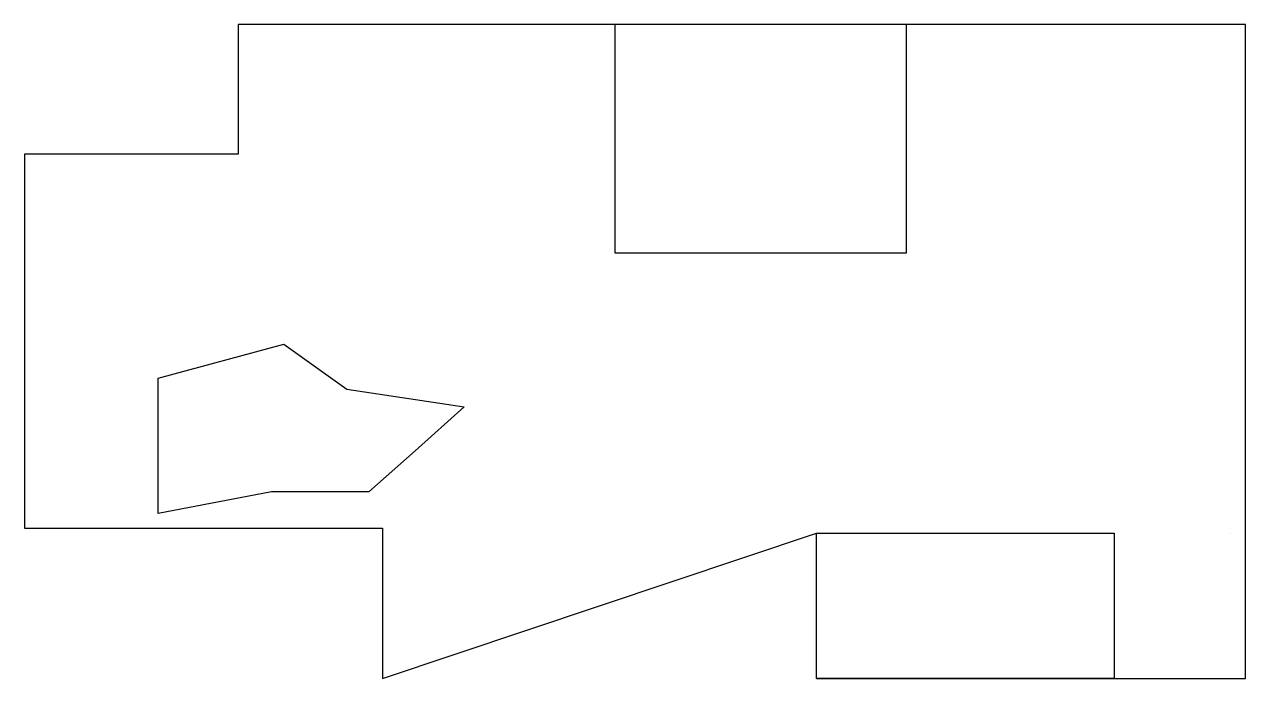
# Model space of a CAD drawing. Header units: millimetres. Extents: x 34676 to 141477, y 9946 to 67116.
import ezdxf

# ---------------------------------------------------------------- set-up
doc = ezdxf.new("R2010")
doc.units = ezdxf.units.MM
doc.layers.add('obstruction', color=7, linetype='Continuous')

msp = doc.modelspace()

# ---------------------------------------------------------------- linework, layer by layer
for p, q in [((141477, 67116), (53376, 67116)), ((53376, 67116), (53376, 55765)), ((141477, 9946), (141477, 67116)), ((34676, 55765), (34676, 23096)), ((53376, 55765), (34676, 55765)), ((34676, 23096), (65982, 23096)), ((65982, 23096), (65982, 9946)), ((65982, 9946), (103937, 22651)), ((103937, 9946), (141477, 9946))]:
    msp.add_line(p, q)
at = {"layer": 'obstruction'}
for p, q in [((86305, 67116), (86305, 47141)), ((111816, 67116), (86305, 67116)), ((111816, 47141), (111816, 67116)), ((86305, 47141), (111816, 47141)), ((46362, 36191), (57362, 39176)), ((57362, 39176), (62861, 35235)), ((46362, 24367), (46362, 36191)), ((62861, 35235), (73143, 33683)), ((73143, 33683), (68839, 29861)), ((68839, 29861), (64795, 26270)), ((56286, 26270), (46362, 24367)), ((64795, 26270), (56286, 26270)), ((103937, 9946), (103937, 22651)), ((103937, 22651), (129986, 22651)), ((129986, 22651), (129986, 9946)), ((140153, 22651), (140153, 22651)), ((129986, 9946), (103937, 9946))]:
    msp.add_line(p, q, dxfattribs=at)

doc.saveas('drawing.dxf')
